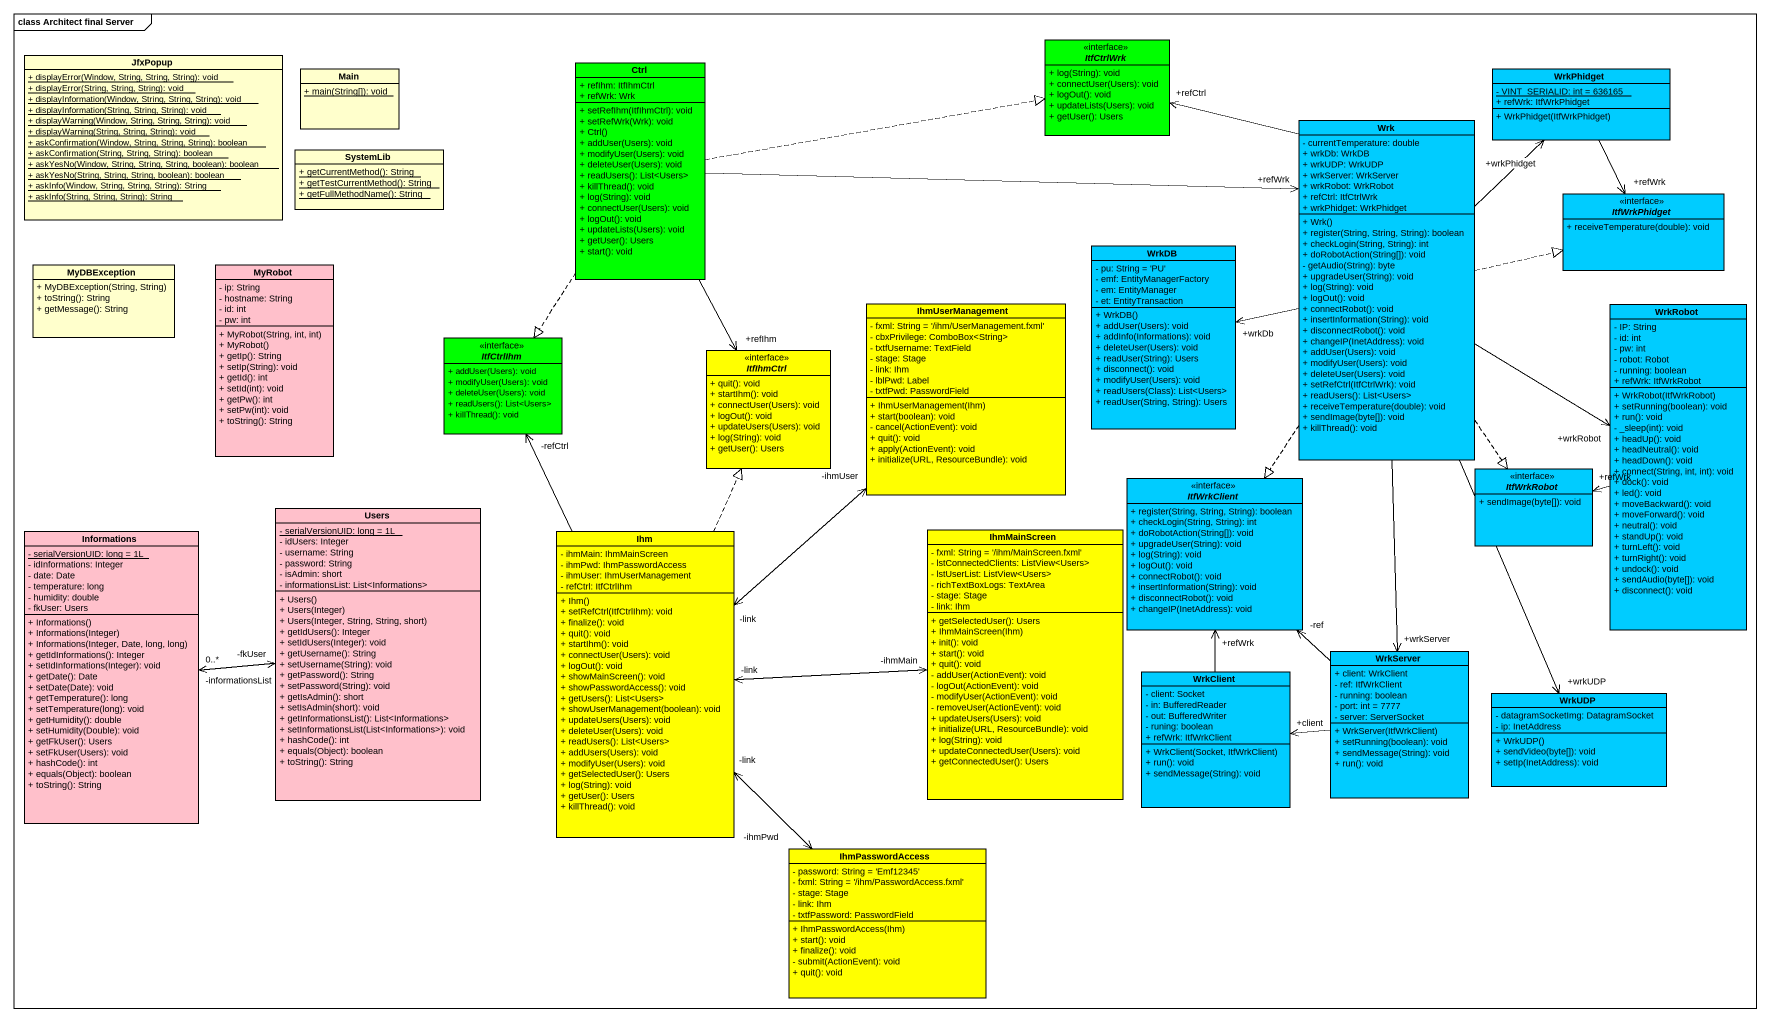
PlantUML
@startuml
mainframe class Architect final Server
hide circle
hide empty members
skinparam classAttributeIconSize 0
class JfxPopup {
  {static} + displayError(Window, String, String, String): void
  {static} + displayError(String, String, String): void
  {static} + displayInformation(Window, String, String, String): void
  {static} + displayInformation(String, String, String): void
  {static} + displayWarning(Window, String, String, String): void
  {static} + displayWarning(String, String, String): void
  {static} + askConfirmation(Window, String, String, String): boolean
  {static} + askConfirmation(String, String, String): boolean
  {static} + askYesNo(Window, String, String, String, boolean): boolean
  {static} + askYesNo(String, String, String, boolean): boolean
  {static} + askInfo(Window, String, String, String): String
  {static} + askInfo(String, String, String): String
}
interface ItfCtrlWrk #00FF00 {
  + log(String): void
  + connectUser(Users): void
  + logOut(): void
  + updateLists(Users): void
  + getUser(): Users
}
class Main {
  {static} + main(String[]): void
}
class Ctrl #00FF00 {
  + refIhm: ItfIhmCtrl
  + refWrk: Wrk
  + setRefIhm(ItfIhmCtrl): void
  + setRefWrk(Wrk): void
  + Ctrl()
  + addUser(Users): void
  + modifyUser(Users): void
  + deleteUser(Users): void
  + readUsers(): List<Users>
  + killThread(): void
  + log(String): void
  + connectUser(Users): void
  + logOut(): void
  + updateLists(Users): void
  + getUser(): Users
  + start(): void
}
class WrkPhidget #00CCFF {
  {static} - VINT_SERIALID: int = 636165
  + refWrk: ItfWrkPhidget
  + WrkPhidget(ItfWrkPhidget)
}
class Wrk #00CCFF {
  - currentTemperature: double
  + wrkDb: WrkDB
  + wrkUDP: WrkUDP
  + wrkServer: WrkServer
  + wrkRobot: WrkRobot
  + refCtrl: ItfCtrlWrk
  + wrkPhidget: WrkPhidget
  + Wrk()
  + register(String, String, String): boolean
  + checkLogin(String, String): int
  + doRobotAction(String[]): void
  - getAudio(String): byte
  + upgradeUser(String): void
  + log(String): void
  + logOut(): void
  + connectRobot(): void
  + insertInformation(String): void
  + disconnectRobot(): void
  + changeIP(InetAddress): void
  + addUser(Users): void
  + modifyUser(Users): void
  + deleteUser(Users): void
  + setRefCtrl(ItfCtrlWrk): void
  + readUsers(): List<Users>
  + receiveTemperature(double): void
  + sendImage(byte[]): void
  + killThread(): void
}
class SystemLib {
  {static} + getCurrentMethod(): String
  {static} + getTestCurrentMethod(): String
  {static} + getFullMethodName(): String
}
interface ItfWrkPhidget #00CCFF {
  + receiveTemperature(double): void
}
class WrkDB #00CCFF {
  - pu: String = 'PU'
  - emf: EntityManagerFactory
  - em: EntityManager
  - et: EntityTransaction
  + WrkDB()
  + addUser(Users): void
  + addInfo(Informations): void
  + deleteUser(Users): void
  + readUser(String): Users
  + disconnect(): void
  + modifyUser(Users): void
  + readUsers(Class): List<Users>
  + readUser(String, String): Users
}
class MyDBException {
  + MyDBException(String, String)
  + toString(): String
  + getMessage(): String
}
class MyRobot #FFC0CB {
  - ip: String
  - hostname: String
  - id: int
  - pw: int
  + MyRobot(String, int, int)
  + MyRobot()
  + getIp(): String
  + setIp(String): void
  + getId(): int
  + setId(int): void
  + getPw(): int
  + setPw(int): void
  + toString(): String
}
class IhmUserManagement #FFFF00 {
  - fxml: String = '/ihm/UserManagement.fxml'
  - cbxPrivilege: ComboBox<String>
  - txtfUsername: TextField
  - stage: Stage
  - link: Ihm
  - lblPwd: Label
  - txtfPwd: PasswordField
  + IhmUserManagement(Ihm)
  + start(boolean): void
  - cancel(ActionEvent): void
  + quit(): void
  + apply(ActionEvent): void
  + initialize(URL, ResourceBundle): void
}
class WrkRobot #00CCFF {
  - IP: String
  - id: int
  - pw: int
  - robot: Robot
  - running: boolean
  + refWrk: ItfWrkRobot
  + WrkRobot(ItfWrkRobot)
  + setRunning(boolean): void
  + run(): void
  - _sleep(int): void
  + headUp(): void
  + headNeutral(): void
  + headDown(): void
  + connect(String, int, int): void
  + dock(): void
  + led(): void
  + moveBackward(): void
  + moveForward(): void
  + neutral(): void
  + standUp(): void
  + turnLeft(): void
  + turnRight(): void
  + undock(): void
  + sendAudio(byte[]): void
  + disconnect(): void
}
interface ItfCtrlIhm #00FF00 {
  + addUser(Users): void
  + modifyUser(Users): void
  + deleteUser(Users): void
  + readUsers(): List<Users>
  + killThread(): void
}
interface ItfIhmCtrl #FFFF00 {
  + quit(): void
  + startIhm(): void
  + connectUser(Users): void
  + logOut(): void
  + updateUsers(Users): void
  + log(String): void
  + getUser(): Users
}
interface ItfWrkClient #00CCFF {
  + register(String, String, String): boolean
  + checkLogin(String, String): int
  + doRobotAction(String[]): void
  + upgradeUser(String): void
  + log(String): void
  + logOut(): void
  + connectRobot(): void
  + insertInformation(String): void
  + disconnectRobot(): void
  + changeIP(InetAddress): void
}
interface ItfWrkRobot #00CCFF {
  + sendImage(byte[]): void
}
class Users #FFC0CB {
  {static} - serialVersionUID: long = 1L
  - idUsers: Integer
  - username: String
  - password: String
  - isAdmin: short
  - informationsList: List<Informations>
  + Users()
  + Users(Integer)
  + Users(Integer, String, String, short)
  + getIdUsers(): Integer
  + setIdUsers(Integer): void
  + getUsername(): String
  + setUsername(String): void
  + getPassword(): String
  + setPassword(String): void
  + getIsAdmin(): short
  + setIsAdmin(short): void
  + getInformationsList(): List<Informations>
  + setInformationsList(List<Informations>): void
  + hashCode(): int
  + equals(Object): boolean
  + toString(): String
}
class Informations #FFC0CB {
  {static} - serialVersionUID: long = 1L
  - idInformations: Integer
  - date: Date
  - temperature: long
  - humidity: double
  - fkUser: Users
  + Informations()
  + Informations(Integer)
  + Informations(Integer, Date, long, long)
  + getIdInformations(): Integer
  + setIdInformations(Integer): void
  + getDate(): Date
  + setDate(Date): void
  + getTemperature(): long
  + setTemperature(long): void
  + getHumidity(): double
  + setHumidity(Double): void
  + getFkUser(): Users
  + setFkUser(Users): void
  + hashCode(): int
  + equals(Object): boolean
  + toString(): String
}
class Ihm #FFFF00 {
  - ihmMain: IhmMainScreen
  - ihmPwd: IhmPasswordAccess
  - ihmUser: IhmUserManagement
  - refCtrl: ItfCtrlIhm
  + Ihm()
  + setRefCtrl(ItfCtrlIhm): void
  + finalize(): void
  + quit(): void
  + startIhm(): void
  + connectUser(Users): void
  + logOut(): void
  + showMainScreen(): void
  + showPasswordAccess(): void
  + getUsers(): List<Users>
  + showUserManagement(boolean): void
  + updateUsers(Users): void
  + deleteUser(Users): void
  + readUsers(): List<Users>
  + addUsers(Users): void
  + modifyUser(Users): void
  + getSelectedUser(): Users
  + log(String): void
  + getUser(): Users
  + killThread(): void
}
class IhmMainScreen #FFFF00 {
  - fxml: String = '/ihm/MainScreen.fxml'
  - lstConnectedClients: ListView<Users>
  - lstUserList: ListView<Users>
  - richTextBoxLogs: TextArea
  - stage: Stage
  - link: Ihm
  + getSelectedUser(): Users
  + IhmMainScreen(Ihm)
  + init(): void
  + start(): void
  + quit(): void
  - addUser(ActionEvent): void
  - logOut(ActionEvent): void
  - modifyUser(ActionEvent): void
  - removeUser(ActionEvent): void
  + updateUsers(Users): void
  + initialize(URL, ResourceBundle): void
  + log(String): void
  + updateConnectedUser(Users): void
  + getConnectedUser(): Users
}
class WrkClient #00CCFF {
  - client: Socket
  - in: BufferedReader
  - out: BufferedWriter
  - runing: boolean
  + refWrk: ItfWrkClient
  + WrkClient(Socket, ItfWrkClient)
  + run(): void
  + sendMessage(String): void
}
class WrkServer #00CCFF {
  + client: WrkClient
  - ref: ItfWrkClient
  - running: boolean
  - port: int = 7777
  - server: ServerSocket
  + WrkServer(ItfWrkClient)
  + setRunning(boolean): void
  + sendMessage(String): void
  + run(): void
}
class WrkUDP #00CCFF {
  - datagramSocketImg: DatagramSocket
  - ip: InetAddress
  + WrkUDP()
  + sendVideo(byte[]): void
  + setIp(InetAddress): void
}
class IhmPasswordAccess #FFFF00 {
  - password: String = 'Emf12345'
  - fxml: String = '/ihm/PasswordAccess.fxml'
  - stage: Stage
  - link: Ihm
  - txtfPassword: PasswordField
  + IhmPasswordAccess(Ihm)
  + start(): void
  + finalize(): void
  - submit(ActionEvent): void
  + quit(): void
}
Ctrl .right.|> ItfCtrlWrk
Ctrl -right-> "+refWrk" Wrk
Ctrl ..|> ItfCtrlIhm
Ctrl --> "+refIhm" ItfIhmCtrl
WrkPhidget --> "+refWrk" ItfWrkPhidget
Wrk -up-> "+refCtrl" ItfCtrlWrk
Wrk -up-> "+wrkPhidget" WrkPhidget
Wrk .right.|> ItfWrkPhidget
Wrk -left-> "+wrkDb" WrkDB
Wrk --> "+wrkRobot" WrkRobot
Wrk ..|> ItfWrkClient
Wrk ..|> ItfWrkRobot
Wrk --> "+wrkServer" WrkServer
Wrk --> "+wrkUDP" WrkUDP
IhmUserManagement --> "-link" Ihm
WrkRobot -left-> "+refWrk" ItfWrkRobot
Users -left-> "-informationsList\n0..*" Informations
Informations -right-> "-fkUser" Users
Ihm -up-> "-ihmUser" IhmUserManagement
Ihm -up-> "-refCtrl" ItfCtrlIhm
Ihm .up.|> ItfIhmCtrl
Ihm -right-> "-ihmMain" IhmMainScreen
Ihm --> "-ihmPwd" IhmPasswordAccess
IhmMainScreen -left-> "-link" Ihm
WrkClient -up-> "+refWrk" ItfWrkClient
WrkServer -up-> "-ref" ItfWrkClient
WrkServer -left-> "+client" WrkClient
IhmPasswordAccess -up-> "-link" Ihm
@enduml
